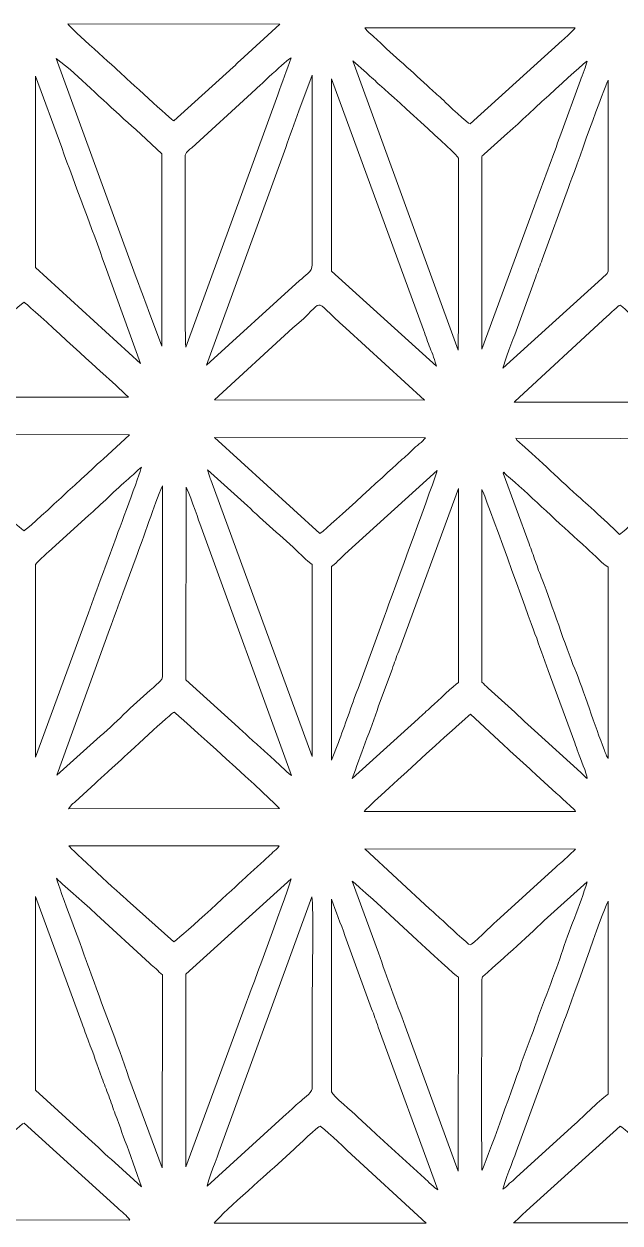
# Model space of a CAD drawing. Header units: inches. Extents: x -60.4 to -14.9, y -20.3 to 14.1.
# Drawn here: x -25.752 to -24.42, y -5.185 to -2.509 of the extents above; entities that cross this region are included whole.
import ezdxf

# ---------------------------------------------------------------- set-up
doc = ezdxf.new("R2010")
doc.units = ezdxf.units.IN
doc.header["$MEASUREMENT"] = 0
doc.layers.add('Master Desktop', color=7, linetype='Continuous', plot=False)

msp = doc.modelspace()

# ---------------------------------------------------------------- linework, layer by layer
at = {"layer": 'Master Desktop', "color": 5, "lineweight": 9}
for points, knots in [([(-25.2689, -2.5903), (-25.275, -2.5955), (-25.2788, -2.5997), (-25.2842, -2.6048), (-25.2842, -2.6048), (-25.2842, -2.6048), (-25.4174, -2.725), (-25.4174, -2.725), (-25.4174, -2.725), (-25.4191, -2.7249), (-25.5267, -2.6271), (-25.5361, -2.6178), (-25.5361, -2.6178), (-25.5429, -2.611), (-25.6476, -2.5186), (-25.6536, -2.5086), (-25.6536, -2.5086), (-25.6536, -2.5086), (-25.1801, -2.5087), (-25.1801, -2.5087), (-25.1801, -2.5087), (-25.1801, -2.5087), (-25.2689, -2.5903), (-25.2689, -2.5903)], [0, 0, 0, 0, 0.142857, 0.142857, 0.142857, 0.142857, 0.285714, 0.285714, 0.285714, 0.285714, 0.428571, 0.428571, 0.428571, 0.428571, 0.571429, 0.571429, 0.571429, 0.571429, 0.714286, 0.714286, 0.714286, 0.714286, 1, 1, 1, 1]), ([(-24.5201, -2.5173), (-24.5294, -2.5277), (-24.5396, -2.5367), (-24.5496, -2.5454), (-24.5496, -2.5454), (-24.5496, -2.5454), (-24.7552, -2.7318), (-24.7552, -2.7318), (-24.7552, -2.7318), (-24.7588, -2.732), (-24.8073, -2.6866), (-24.8142, -2.6795), (-24.8142, -2.6795), (-24.8242, -2.6692), (-24.8348, -2.6619), (-24.8443, -2.6525), (-24.8443, -2.6525), (-24.8801, -2.6175), (-24.9291, -2.5777), (-24.962, -2.5447), (-24.962, -2.5447), (-24.9683, -2.5384), (-24.9863, -2.5254), (-24.9903, -2.5171), (-24.9903, -2.5171), (-24.9903, -2.5171), (-24.5201, -2.5173), (-24.5201, -2.5173)], [0, 0, 0, 0, 0.125, 0.125, 0.125, 0.125, 0.25, 0.25, 0.25, 0.25, 0.375, 0.375, 0.375, 0.375, 0.5, 0.5, 0.5, 0.5, 0.625, 0.625, 0.625, 0.625, 0.75, 0.75, 0.75, 0.75, 1, 1, 1, 1]), ([(-25.4739, -3.1482), (-25.4835, -3.1211), (-25.4939, -3.0948), (-25.5031, -3.0683), (-25.5031, -3.0683), (-25.5031, -3.0683), (-25.6799, -2.5856), (-25.6799, -2.5856), (-25.6799, -2.5856), (-25.6799, -2.5856), (-25.6488, -2.6105), (-25.6488, -2.6105), (-25.6488, -2.6105), (-25.6017, -2.6527), (-25.548, -2.7044), (-25.502, -2.7442), (-25.502, -2.7442), (-25.502, -2.7442), (-25.4438, -2.7987), (-25.4438, -2.7987), (-25.4438, -2.7987), (-25.4438, -2.7987), (-25.4442, -3.228), (-25.4442, -3.228), (-25.4442, -3.228), (-25.4442, -3.228), (-25.4739, -3.1482), (-25.4739, -3.1482)], [0, 0, 0, 0, 0.125, 0.125, 0.125, 0.125, 0.25, 0.25, 0.25, 0.25, 0.375, 0.375, 0.375, 0.375, 0.5, 0.5, 0.5, 0.5, 0.625, 0.625, 0.625, 0.625, 0.75, 0.75, 0.75, 0.75, 1, 1, 1, 1]), ([(-25.3914, -2.8013), (-25.3889, -2.7923), (-25.3822, -2.7894), (-25.3772, -2.785), (-25.3772, -2.785), (-25.3772, -2.785), (-25.2439, -2.6633), (-25.2439, -2.6633), (-25.2439, -2.6633), (-25.2289, -2.6501), (-25.1643, -2.588), (-25.1552, -2.5839), (-25.1552, -2.5839), (-25.1644, -2.6124), (-25.1747, -2.6376), (-25.1849, -2.6664), (-25.1849, -2.6664), (-25.1849, -2.6664), (-25.3906, -3.2301), (-25.3906, -3.2301), (-25.3906, -3.2301), (-25.3927, -3.2007), (-25.3914, -2.8649), (-25.3914, -2.8065), (-25.3914, -2.8065), (-25.3914, -2.8065), (-25.3914, -2.8013), (-25.3914, -2.8013)], [0, 0, 0, 0, 0.125, 0.125, 0.125, 0.125, 0.25, 0.25, 0.25, 0.25, 0.375, 0.375, 0.375, 0.375, 0.5, 0.5, 0.5, 0.5, 0.625, 0.625, 0.625, 0.625, 0.75, 0.75, 0.75, 0.75, 1, 1, 1, 1]), ([(-25.0174, -2.5907), (-25.0174, -2.5907), (-24.987, -2.6178), (-24.987, -2.6178), (-24.987, -2.6178), (-24.982, -2.6228), (-24.9767, -2.627), (-24.9713, -2.6317), (-24.9713, -2.6317), (-24.9659, -2.6365), (-24.963, -2.64), (-24.957, -2.6451), (-24.957, -2.6451), (-24.9461, -2.6542), (-24.7824, -2.8012), (-24.7813, -2.8079), (-24.7813, -2.8079), (-24.7808, -2.8107), (-24.7802, -3.2122), (-24.7822, -3.2367), (-24.7822, -3.2367), (-24.7822, -3.2367), (-25.0174, -2.5907), (-25.0174, -2.5907)], [0, 0, 0, 0, 0.142857, 0.142857, 0.142857, 0.142857, 0.285714, 0.285714, 0.285714, 0.285714, 0.428571, 0.428571, 0.428571, 0.428571, 0.571429, 0.571429, 0.571429, 0.571429, 0.714286, 0.714286, 0.714286, 0.714286, 1, 1, 1, 1]), ([(-24.7289, -2.8105), (-24.7289, -2.8006), (-24.728, -2.8031), (-24.7234, -2.7989), (-24.7234, -2.7989), (-24.7234, -2.7989), (-24.6713, -2.7524), (-24.6713, -2.7524), (-24.6713, -2.7524), (-24.6525, -2.7358), (-24.5041, -2.5975), (-24.4938, -2.5913), (-24.4938, -2.5913), (-24.4959, -2.6021), (-24.5046, -2.6234), (-24.5083, -2.6337), (-24.5083, -2.6337), (-24.5083, -2.6337), (-24.5527, -2.7544), (-24.5527, -2.7544), (-24.5527, -2.7544), (-24.5709, -2.8068), (-24.5919, -2.8607), (-24.6111, -2.9145), (-24.6111, -2.9145), (-24.6111, -2.9145), (-24.7286, -3.2346), (-24.7286, -3.2346), (-24.7286, -3.2346), (-24.7286, -3.2346), (-24.7289, -2.8105), (-24.7289, -2.8105)], [0, 0, 0, 0, 0.111111, 0.111111, 0.111111, 0.111111, 0.222222, 0.222222, 0.222222, 0.222222, 0.333333, 0.333333, 0.333333, 0.333333, 0.444444, 0.444444, 0.444444, 0.444444, 0.555556, 0.555556, 0.555556, 0.555556, 0.666667, 0.666667, 0.666667, 0.666667, 0.777778, 0.777778, 0.777778, 0.777778, 1, 1, 1, 1]), ([(-25.1672, -2.7844), (-25.1575, -2.7576), (-25.1475, -2.7304), (-25.1376, -2.7026), (-25.1376, -2.7026), (-25.1376, -2.7026), (-25.1081, -2.6232), (-25.1081, -2.6232), (-25.1081, -2.6232), (-25.1081, -2.6232), (-25.1077, -3.0461), (-25.1077, -3.0461), (-25.1077, -3.0461), (-25.1077, -3.0621), (-25.1241, -3.0705), (-25.1361, -3.0811), (-25.1361, -3.0811), (-25.1361, -3.0811), (-25.3444, -3.2705), (-25.3444, -3.2705), (-25.3444, -3.2705), (-25.3444, -3.2705), (-25.1672, -2.7844), (-25.1672, -2.7844)], [0, 0, 0, 0, 0.142857, 0.142857, 0.142857, 0.142857, 0.285714, 0.285714, 0.285714, 0.285714, 0.428571, 0.428571, 0.428571, 0.428571, 0.571429, 0.571429, 0.571429, 0.571429, 0.714286, 0.714286, 0.714286, 0.714286, 1, 1, 1, 1]), ([(-25.7261, -2.6251), (-25.7261, -2.6251), (-25.6675, -2.7843), (-25.6675, -2.7843), (-25.6675, -2.7843), (-25.6371, -2.87), (-25.6001, -2.9645), (-25.5706, -3.0486), (-25.5706, -3.0486), (-25.5706, -3.0486), (-25.4916, -3.2664), (-25.4916, -3.2664), (-25.4916, -3.2664), (-25.4916, -3.2664), (-25.7263, -3.0524), (-25.7263, -3.0524), (-25.7263, -3.0524), (-25.7263, -3.0524), (-25.7261, -2.6251), (-25.7261, -2.6251)], [0, 0, 0, 0, 0.166667, 0.166667, 0.166667, 0.166667, 0.333333, 0.333333, 0.333333, 0.333333, 0.5, 0.5, 0.5, 0.5, 0.666667, 0.666667, 0.666667, 0.666667, 1, 1, 1, 1]), ([(-25.065, -2.631), (-25.065, -2.631), (-24.8593, -3.1916), (-24.8593, -3.1916), (-24.8593, -3.1916), (-24.8538, -3.2062), (-24.8499, -3.2189), (-24.8444, -3.2324), (-24.8444, -3.2324), (-24.8403, -3.2424), (-24.8326, -3.2622), (-24.8303, -3.2725), (-24.8303, -3.2725), (-24.8303, -3.2725), (-25.065, -3.0606), (-25.065, -3.0606), (-25.065, -3.0606), (-25.065, -3.0606), (-25.065, -2.631), (-25.065, -2.631)], [0, 0, 0, 0, 0.166667, 0.166667, 0.166667, 0.166667, 0.333333, 0.333333, 0.333333, 0.333333, 0.5, 0.5, 0.5, 0.5, 0.666667, 0.666667, 0.666667, 0.666667, 1, 1, 1, 1]), ([(-24.682, -3.2772), (-24.6788, -3.2623), (-24.6591, -3.2129), (-24.6526, -3.1942), (-24.6526, -3.1942), (-24.6526, -3.1942), (-24.6085, -3.0732), (-24.6085, -3.0732), (-24.6085, -3.0732), (-24.6037, -3.0596), (-24.5991, -3.0482), (-24.5941, -3.0342), (-24.5941, -3.0342), (-24.5941, -3.0342), (-24.5357, -2.8739), (-24.5357, -2.8739), (-24.5357, -2.8739), (-24.5194, -2.8331), (-24.4554, -2.6472), (-24.4464, -2.6339), (-24.4464, -2.6339), (-24.4464, -2.6339), (-24.4464, -3.0604), (-24.4464, -3.0604), (-24.4464, -3.0604), (-24.4493, -3.068), (-24.4562, -3.0719), (-24.4612, -3.0768), (-24.4612, -3.0768), (-24.4612, -3.0768), (-24.682, -3.2772), (-24.682, -3.2772)], [0, 0, 0, 0, 0.111111, 0.111111, 0.111111, 0.111111, 0.222222, 0.222222, 0.222222, 0.222222, 0.333333, 0.333333, 0.333333, 0.333333, 0.444444, 0.444444, 0.444444, 0.444444, 0.555556, 0.555556, 0.555556, 0.555556, 0.666667, 0.666667, 0.666667, 0.666667, 0.777778, 0.777778, 0.777778, 0.777778, 1, 1, 1, 1]), ([(-25.9851, -3.3419), (-25.9766, -3.3323), (-25.9661, -3.3232), (-25.9556, -3.3137), (-25.9556, -3.3137), (-25.937, -3.2969), (-25.756, -3.1297), (-25.7518, -3.1299), (-25.7518, -3.1299), (-25.7477, -3.1301), (-25.6014, -3.2667), (-25.5759, -3.2889), (-25.5759, -3.2889), (-25.5563, -3.306), (-25.5371, -3.3236), (-25.5186, -3.3419), (-25.5186, -3.3419), (-25.5186, -3.3419), (-25.9851, -3.3419), (-25.9851, -3.3419)], [0, 0, 0, 0, 0.166667, 0.166667, 0.166667, 0.166667, 0.333333, 0.333333, 0.333333, 0.333333, 0.5, 0.5, 0.5, 0.5, 0.666667, 0.666667, 0.666667, 0.666667, 1, 1, 1, 1]), ([(-25.151, -3.1871), (-25.0717, -3.123), (-25.1161, -3.1151), (-25.0329, -3.1877), (-25.0329, -3.1877), (-25.0329, -3.1877), (-24.8574, -3.3485), (-24.8574, -3.3485), (-24.8574, -3.3485), (-24.8574, -3.3485), (-25.3266, -3.3478), (-25.3266, -3.3478), (-25.3266, -3.3478), (-25.3266, -3.3478), (-25.151, -3.1871), (-25.151, -3.1871)], [0, 0, 0, 0, 0.2, 0.2, 0.2, 0.2, 0.4, 0.4, 0.4, 0.4, 0.6, 0.6, 0.6, 0.6, 1, 1, 1, 1]), ([(-24.6564, -3.3526), (-24.6561, -3.352), (-24.6556, -3.3514), (-24.6554, -3.351), (-24.6554, -3.351), (-24.6554, -3.351), (-24.4488, -3.1607), (-24.4488, -3.1607), (-24.4488, -3.1607), (-24.4435, -3.1559), (-24.4235, -3.1361), (-24.4197, -3.1365), (-24.4197, -3.1365), (-24.4164, -3.1369), (-24.3146, -3.2312), (-24.3019, -3.2431), (-24.3019, -3.2431), (-24.2913, -3.2529), (-24.2821, -3.2599), (-24.2718, -3.2702), (-24.2718, -3.2702), (-24.2718, -3.2702), (-24.1851, -3.351), (-24.1851, -3.351), (-24.1851, -3.351), (-24.1849, -3.3505), (-24.1843, -3.352), (-24.1835, -3.3526), (-24.1835, -3.3526), (-24.1835, -3.3526), (-24.6564, -3.3526), (-24.6564, -3.3526)], [0, 0, 0, 0, 0.111111, 0.111111, 0.111111, 0.111111, 0.222222, 0.222222, 0.222222, 0.222222, 0.333333, 0.333333, 0.333333, 0.333333, 0.444444, 0.444444, 0.444444, 0.444444, 0.555556, 0.555556, 0.555556, 0.555556, 0.666667, 0.666667, 0.666667, 0.666667, 0.777778, 0.777778, 0.777778, 0.777778, 1, 1, 1, 1]), ([(-25.575, -3.4799), (-25.5948, -3.4966), (-25.747, -3.6398), (-25.7516, -3.6398), (-25.7516, -3.6398), (-25.7558, -3.6398), (-25.8564, -3.5457), (-25.8705, -3.533), (-25.8705, -3.533), (-25.8903, -3.5154), (-25.9094, -3.498), (-25.9295, -3.4795), (-25.9295, -3.4795), (-25.9394, -3.4704), (-25.9489, -3.4619), (-25.9593, -3.4518), (-25.9593, -3.4518), (-25.9674, -3.4439), (-25.9812, -3.4347), (-25.9877, -3.425), (-25.9877, -3.425), (-25.9877, -3.425), (-25.516, -3.4261), (-25.516, -3.4261), (-25.516, -3.4261), (-25.516, -3.4261), (-25.575, -3.4799), (-25.575, -3.4799)], [0, 0, 0, 0, 0.125, 0.125, 0.125, 0.125, 0.25, 0.25, 0.25, 0.25, 0.375, 0.375, 0.375, 0.375, 0.5, 0.5, 0.5, 0.5, 0.625, 0.625, 0.625, 0.625, 0.75, 0.75, 0.75, 0.75, 1, 1, 1, 1]), ([(-24.8548, -3.4321), (-24.8615, -3.4416), (-24.8759, -3.451), (-24.8842, -3.4594), (-24.8842, -3.4594), (-24.8941, -3.4693), (-24.9041, -3.478), (-24.9141, -3.4869), (-24.9141, -3.4869), (-24.9392, -3.5096), (-25.0872, -3.6464), (-25.0909, -3.6464), (-25.0909, -3.6464), (-25.0909, -3.6464), (-25.3266, -3.4315), (-25.3266, -3.4315), (-25.3266, -3.4315), (-25.3266, -3.4315), (-24.8548, -3.4321), (-24.8548, -3.4321)], [0, 0, 0, 0, 0.166667, 0.166667, 0.166667, 0.166667, 0.333333, 0.333333, 0.333333, 0.333333, 0.5, 0.5, 0.5, 0.5, 0.666667, 0.666667, 0.666667, 0.666667, 1, 1, 1, 1]), ([(-24.4216, -3.6486), (-24.4253, -3.6422), (-24.499, -3.5757), (-24.5086, -3.5673), (-24.5086, -3.5673), (-24.551, -3.5304), (-24.6011, -3.4802), (-24.6399, -3.4476), (-24.6399, -3.4476), (-24.6448, -3.4435), (-24.6486, -3.4405), (-24.6533, -3.4335), (-24.6533, -3.4335), (-24.6533, -3.4335), (-24.1869, -3.4347), (-24.1869, -3.4347), (-24.1869, -3.4347), (-24.1869, -3.4347), (-24.3917, -3.6222), (-24.3917, -3.6222), (-24.3917, -3.6222), (-24.3998, -3.6299), (-24.4136, -3.6435), (-24.4216, -3.6486)], [0, 0, 0, 0, 0.142857, 0.142857, 0.142857, 0.142857, 0.285714, 0.285714, 0.285714, 0.285714, 0.428571, 0.428571, 0.428571, 0.428571, 0.571429, 0.571429, 0.571429, 0.571429, 0.714286, 0.714286, 0.714286, 0.714286, 1, 1, 1, 1]), ([(-25.7263, -3.7149), (-25.7176, -3.7051), (-25.7066, -3.6962), (-25.6968, -3.6867), (-25.6968, -3.6867), (-25.6968, -3.6867), (-25.6079, -3.6057), (-25.6079, -3.6057), (-25.6079, -3.6057), (-25.5808, -3.5828), (-25.5461, -3.5475), (-25.518, -3.5237), (-25.518, -3.5237), (-25.5085, -3.5156), (-25.4989, -3.5054), (-25.4896, -3.4981), (-25.4896, -3.4981), (-25.4915, -3.5096), (-25.543, -3.6461), (-25.5484, -3.6611), (-25.5484, -3.6611), (-25.5678, -3.715), (-25.5877, -3.7671), (-25.6074, -3.8229), (-25.6074, -3.8229), (-25.6074, -3.8229), (-25.7263, -4.1454), (-25.7263, -4.1454), (-25.7263, -4.1454), (-25.7263, -4.1454), (-25.7263, -3.7149), (-25.7263, -3.7149)], [0, 0, 0, 0, 0.111111, 0.111111, 0.111111, 0.111111, 0.222222, 0.222222, 0.222222, 0.222222, 0.333333, 0.333333, 0.333333, 0.333333, 0.444444, 0.444444, 0.444444, 0.444444, 0.555556, 0.555556, 0.555556, 0.555556, 0.666667, 0.666667, 0.666667, 0.666667, 0.777778, 0.777778, 0.777778, 0.777778, 1, 1, 1, 1]), ([(-25.1368, -3.6899), (-25.1284, -3.6979), (-25.1155, -3.7107), (-25.1077, -3.7151), (-25.1077, -3.7151), (-25.1077, -3.7151), (-25.1082, -4.1439), (-25.1082, -4.1439), (-25.1082, -4.1439), (-25.1082, -4.1439), (-25.3346, -3.5259), (-25.3346, -3.5259), (-25.3346, -3.5259), (-25.3359, -3.522), (-25.3371, -3.5189), (-25.3381, -3.5161), (-25.3381, -3.5161), (-25.3381, -3.5161), (-25.3415, -3.5039), (-25.3415, -3.5039), (-25.3415, -3.5039), (-25.3415, -3.5039), (-25.2525, -3.5842), (-25.2525, -3.5842), (-25.2525, -3.5842), (-25.2194, -3.6169), (-25.1729, -3.6551), (-25.1368, -3.6899)], [0, 0, 0, 0, 0.125, 0.125, 0.125, 0.125, 0.25, 0.25, 0.25, 0.25, 0.375, 0.375, 0.375, 0.375, 0.5, 0.5, 0.5, 0.5, 0.625, 0.625, 0.625, 0.625, 0.75, 0.75, 0.75, 0.75, 1, 1, 1, 1]), ([(-25.0649, -3.7196), (-25.0587, -3.7166), (-25.0422, -3.6989), (-25.035, -3.6925), (-25.035, -3.6925), (-25.035, -3.6925), (-24.8286, -3.5052), (-24.8286, -3.5052), (-24.8286, -3.5052), (-24.8325, -3.5211), (-24.9297, -3.7829), (-24.9463, -3.8303), (-24.9463, -3.8303), (-24.9463, -3.8303), (-25.0055, -3.9918), (-25.0055, -3.9918), (-25.0055, -3.9918), (-25.0205, -4.03), (-25.0351, -4.0763), (-25.0495, -4.1128), (-25.0495, -4.1128), (-25.0495, -4.1128), (-25.065, -4.1518), (-25.065, -4.1518), (-25.065, -4.1518), (-25.065, -4.1518), (-25.0649, -3.7196), (-25.0649, -3.7196)], [0, 0, 0, 0, 0.125, 0.125, 0.125, 0.125, 0.25, 0.25, 0.25, 0.25, 0.375, 0.375, 0.375, 0.375, 0.5, 0.5, 0.5, 0.5, 0.625, 0.625, 0.625, 0.625, 0.75, 0.75, 0.75, 0.75, 1, 1, 1, 1]), ([(-24.6234, -3.669), (-24.6234, -3.669), (-24.6816, -3.5111), (-24.6816, -3.5111), (-24.6816, -3.5111), (-24.6816, -3.5111), (-24.68, -3.5092), (-24.68, -3.5092), (-24.68, -3.5092), (-24.6756, -3.5143), (-24.6708, -3.5181), (-24.6648, -3.5232), (-24.6648, -3.5232), (-24.6136, -3.5678), (-24.5571, -3.6234), (-24.5046, -3.6694), (-24.5046, -3.6694), (-24.4946, -3.6782), (-24.486, -3.6873), (-24.476, -3.6962), (-24.476, -3.6962), (-24.4685, -3.7028), (-24.4541, -3.7179), (-24.4464, -3.7209), (-24.4464, -3.7209), (-24.4464, -3.7209), (-24.4465, -4.1485), (-24.4465, -4.1485), (-24.4465, -4.1485), (-24.4468, -4.1481), (-24.4473, -4.1474), (-24.4475, -4.1471), (-24.4475, -4.1471), (-24.4475, -4.1471), (-24.4502, -4.1425), (-24.4502, -4.1425), (-24.4502, -4.1425), (-24.4515, -4.1399), (-24.4509, -4.1407), (-24.4521, -4.1377), (-24.4521, -4.1377), (-24.4537, -4.1334), (-24.454, -4.1327), (-24.4558, -4.1281), (-24.4558, -4.1281), (-24.4751, -4.0797), (-24.5026, -3.9941), (-24.5213, -3.9482), (-24.5213, -3.9482), (-24.5424, -3.8968), (-24.5716, -3.8069), (-24.5942, -3.749), (-24.5942, -3.749), (-24.5998, -3.7347), (-24.6046, -3.7216), (-24.6091, -3.7083), (-24.6091, -3.7083), (-24.6141, -3.6939), (-24.6186, -3.6826), (-24.6234, -3.669)], [0, 0, 0, 0, 0.0625, 0.0625, 0.0625, 0.0625, 0.125, 0.125, 0.125, 0.125, 0.1875, 0.1875, 0.1875, 0.1875, 0.25, 0.25, 0.25, 0.25, 0.3125, 0.3125, 0.3125, 0.3125, 0.375, 0.375, 0.375, 0.375, 0.4375, 0.4375, 0.4375, 0.4375, 0.5, 0.5, 0.5, 0.5, 0.5625, 0.5625, 0.5625, 0.5625, 0.625, 0.625, 0.625, 0.625, 0.6875, 0.6875, 0.6875, 0.6875, 0.75, 0.75, 0.75, 0.75, 0.8125, 0.8125, 0.8125, 0.8125, 0.875, 0.875, 0.875, 0.875, 1, 1, 1, 1]), ([(-25.5607, -3.8607), (-25.5515, -3.8332), (-25.5408, -3.8069), (-25.5309, -3.779), (-25.5309, -3.779), (-25.5309, -3.779), (-25.5016, -3.6989), (-25.5016, -3.6989), (-25.5016, -3.6989), (-25.4845, -3.6568), (-25.461, -3.5812), (-25.4427, -3.5396), (-25.4427, -3.5396), (-25.4427, -3.5396), (-25.4426, -3.9661), (-25.4426, -3.9661), (-25.4426, -3.9661), (-25.4426, -3.9739), (-25.4508, -3.9785), (-25.4556, -3.983), (-25.4556, -3.983), (-25.4609, -3.9881), (-25.4645, -3.9912), (-25.4702, -3.9961), (-25.4702, -3.9961), (-25.5093, -4.0301), (-25.5488, -4.0703), (-25.5888, -4.1049), (-25.5888, -4.1049), (-25.5888, -4.1049), (-25.6788, -4.1854), (-25.6788, -4.1854), (-25.6788, -4.1854), (-25.6788, -4.1854), (-25.5607, -3.8607), (-25.5607, -3.8607)], [0, 0, 0, 0, 0.1, 0.1, 0.1, 0.1, 0.2, 0.2, 0.2, 0.2, 0.3, 0.3, 0.3, 0.3, 0.4, 0.4, 0.4, 0.4, 0.5, 0.5, 0.5, 0.5, 0.6, 0.6, 0.6, 0.6, 0.7, 0.7, 0.7, 0.7, 0.8, 0.8, 0.8, 0.8, 1, 1, 1, 1]), ([(-25.3899, -3.5428), (-25.3852, -3.5491), (-25.3639, -3.6098), (-25.3591, -3.6239), (-25.3591, -3.6239), (-25.3591, -3.6239), (-25.1541, -4.1865), (-25.1541, -4.1865), (-25.1541, -4.1865), (-25.1678, -4.1767), (-25.1862, -4.1568), (-25.1988, -4.1461), (-25.1988, -4.1461), (-25.2046, -4.1412), (-25.208, -4.1384), (-25.2134, -4.1331), (-25.2134, -4.1331), (-25.2241, -4.1227), (-25.2332, -4.1153), (-25.2435, -4.106), (-25.2435, -4.106), (-25.2534, -4.0969), (-25.2623, -4.0883), (-25.2724, -4.0794), (-25.2724, -4.0794), (-25.2724, -4.0794), (-25.3902, -3.9728), (-25.3902, -3.9728), (-25.3902, -3.9728), (-25.3902, -3.9728), (-25.3899, -3.5428), (-25.3899, -3.5428)], [0, 0, 0, 0, 0.111111, 0.111111, 0.111111, 0.111111, 0.222222, 0.222222, 0.222222, 0.222222, 0.333333, 0.333333, 0.333333, 0.333333, 0.444444, 0.444444, 0.444444, 0.444444, 0.555556, 0.555556, 0.555556, 0.555556, 0.666667, 0.666667, 0.666667, 0.666667, 0.777778, 0.777778, 0.777778, 0.777778, 1, 1, 1, 1]), ([(-25.0185, -4.193), (-25.0005, -4.1426), (-24.9785, -4.0854), (-24.9595, -4.031), (-24.9595, -4.031), (-24.9595, -4.031), (-24.9296, -3.9494), (-24.9296, -3.9494), (-24.9296, -3.9494), (-24.9243, -3.9346), (-24.9201, -3.922), (-24.9147, -3.9086), (-24.9147, -3.9086), (-24.9147, -3.9086), (-24.7813, -3.5457), (-24.7813, -3.5457), (-24.7813, -3.5457), (-24.7813, -3.5457), (-24.7813, -3.9786), (-24.7813, -3.9786), (-24.7813, -3.9786), (-24.7913, -3.9849), (-24.8277, -4.0206), (-24.8413, -4.0324), (-24.8413, -4.0324), (-24.8522, -4.0419), (-24.8614, -4.0507), (-24.8712, -4.0597), (-24.8712, -4.0597), (-24.8712, -4.0597), (-25.0185, -4.193), (-25.0185, -4.193)], [0, 0, 0, 0, 0.111111, 0.111111, 0.111111, 0.111111, 0.222222, 0.222222, 0.222222, 0.222222, 0.333333, 0.333333, 0.333333, 0.333333, 0.444444, 0.444444, 0.444444, 0.444444, 0.555556, 0.555556, 0.555556, 0.555556, 0.666667, 0.666667, 0.666667, 0.666667, 0.777778, 0.777778, 0.777778, 0.777778, 1, 1, 1, 1]), ([(-24.7287, -3.5478), (-24.7232, -3.557), (-24.6222, -3.8383), (-24.6102, -3.8697), (-24.6102, -3.8697), (-24.6, -3.8963), (-24.5911, -3.9247), (-24.5808, -3.9519), (-24.5808, -3.9519), (-24.5808, -3.9519), (-24.5213, -4.1131), (-24.5213, -4.1131), (-24.5213, -4.1131), (-24.5187, -4.1206), (-24.5166, -4.1273), (-24.5139, -4.1349), (-24.5139, -4.1349), (-24.5087, -4.1494), (-24.495, -4.1808), (-24.4933, -4.1933), (-24.4933, -4.1933), (-24.4983, -4.1899), (-24.5026, -4.1845), (-24.508, -4.1797), (-24.508, -4.1797), (-24.508, -4.1797), (-24.6114, -4.0855), (-24.6114, -4.0855), (-24.6114, -4.0855), (-24.6318, -4.0679), (-24.6502, -4.0493), (-24.6704, -4.0318), (-24.6704, -4.0318), (-24.6704, -4.0318), (-24.7149, -3.9915), (-24.7149, -3.9915), (-24.7149, -3.9915), (-24.7208, -3.9865), (-24.7234, -3.9822), (-24.7289, -3.9782), (-24.7289, -3.9782), (-24.7289, -3.9782), (-24.7287, -3.5478), (-24.7287, -3.5478)], [0, 0, 0, 0, 0.083333, 0.083333, 0.083333, 0.083333, 0.166667, 0.166667, 0.166667, 0.166667, 0.25, 0.25, 0.25, 0.25, 0.333333, 0.333333, 0.333333, 0.333333, 0.416667, 0.416667, 0.416667, 0.416667, 0.5, 0.5, 0.5, 0.5, 0.583333, 0.583333, 0.583333, 0.583333, 0.666667, 0.666667, 0.666667, 0.666667, 0.75, 0.75, 0.75, 0.75, 0.833333, 0.833333, 0.833333, 0.833333, 1, 1, 1, 1]), ([(-25.6447, -4.2508), (-25.6418, -4.2483), (-25.64, -4.2472), (-25.6373, -4.2448), (-25.6373, -4.2448), (-25.6373, -4.2448), (-25.5929, -4.2042), (-25.5929, -4.2042), (-25.5929, -4.2042), (-25.5826, -4.1941), (-25.5731, -4.1857), (-25.5629, -4.1768), (-25.5629, -4.1768), (-25.5629, -4.1768), (-25.5339, -4.1505), (-25.5339, -4.1505), (-25.5339, -4.1505), (-25.5273, -4.144), (-25.4197, -4.0441), (-25.4161, -4.0446), (-25.4161, -4.0446), (-25.4154, -4.0447), (-25.1867, -4.2507), (-25.1808, -4.2599), (-25.1808, -4.2599), (-25.1808, -4.2599), (-25.6526, -4.2604), (-25.6526, -4.2604), (-25.6526, -4.2604), (-25.6526, -4.2604), (-25.6447, -4.2508), (-25.6447, -4.2508)], [0, 0, 0, 0, 0.111111, 0.111111, 0.111111, 0.111111, 0.222222, 0.222222, 0.222222, 0.222222, 0.333333, 0.333333, 0.333333, 0.333333, 0.444444, 0.444444, 0.444444, 0.444444, 0.555556, 0.555556, 0.555556, 0.555556, 0.666667, 0.666667, 0.666667, 0.666667, 0.777778, 0.777778, 0.777778, 0.777778, 1, 1, 1, 1]), ([(-24.9919, -4.2664), (-24.9853, -4.2573), (-24.7651, -4.0578), (-24.7541, -4.0495), (-24.7541, -4.0495), (-24.7541, -4.0495), (-24.6807, -4.1179), (-24.6807, -4.1179), (-24.6807, -4.1179), (-24.6745, -4.1235), (-24.6719, -4.1252), (-24.6662, -4.1309), (-24.6662, -4.1309), (-24.6662, -4.1309), (-24.6219, -4.1716), (-24.6219, -4.1716), (-24.6219, -4.1716), (-24.6168, -4.1768), (-24.6126, -4.18), (-24.6073, -4.1847), (-24.6073, -4.1847), (-24.6073, -4.1847), (-24.563, -4.2255), (-24.563, -4.2255), (-24.563, -4.2255), (-24.5582, -4.2297), (-24.5533, -4.2339), (-24.5484, -4.2384), (-24.5484, -4.2384), (-24.5484, -4.2384), (-24.5225, -4.2622), (-24.5225, -4.2622), (-24.5225, -4.2622), (-24.5199, -4.2656), (-24.5217, -4.2624), (-24.5198, -4.2669), (-24.5198, -4.2669), (-24.5198, -4.2669), (-24.9919, -4.2664), (-24.9919, -4.2664)], [0, 0, 0, 0, 0.090909, 0.090909, 0.090909, 0.090909, 0.181818, 0.181818, 0.181818, 0.181818, 0.272727, 0.272727, 0.272727, 0.272727, 0.363636, 0.363636, 0.363636, 0.363636, 0.454545, 0.454545, 0.454545, 0.454545, 0.545455, 0.545455, 0.545455, 0.545455, 0.636364, 0.636364, 0.636364, 0.636364, 0.727273, 0.727273, 0.727273, 0.727273, 0.818182, 0.818182, 0.818182, 0.818182, 1, 1, 1, 1]), ([(-25.1815, -4.3433), (-25.1905, -4.3549), (-25.2005, -4.3611), (-25.2101, -4.3712), (-25.2101, -4.3712), (-25.2193, -4.3807), (-25.2304, -4.3894), (-25.2402, -4.3983), (-25.2402, -4.3983), (-25.2502, -4.4075), (-25.2598, -4.4158), (-25.2701, -4.4259), (-25.2701, -4.4259), (-25.2842, -4.4396), (-25.4133, -4.5579), (-25.4172, -4.5575), (-25.4172, -4.5575), (-25.4172, -4.5575), (-25.521, -4.4647), (-25.521, -4.4647), (-25.521, -4.4647), (-25.5313, -4.4559), (-25.6485, -4.3497), (-25.6515, -4.3433), (-25.6515, -4.3433), (-25.6515, -4.3433), (-25.1815, -4.3433), (-25.1815, -4.3433)], [0, 0, 0, 0, 0.125, 0.125, 0.125, 0.125, 0.25, 0.25, 0.25, 0.25, 0.375, 0.375, 0.375, 0.375, 0.5, 0.5, 0.5, 0.5, 0.625, 0.625, 0.625, 0.625, 0.75, 0.75, 0.75, 0.75, 1, 1, 1, 1]), ([(-24.5482, -4.3772), (-24.5541, -4.383), (-24.5581, -4.3852), (-24.5638, -4.391), (-24.5638, -4.391), (-24.5638, -4.391), (-24.6962, -4.5117), (-24.6962, -4.5117), (-24.6962, -4.5117), (-24.7057, -4.5197), (-24.7507, -4.5645), (-24.7551, -4.5645), (-24.7551, -4.5645), (-24.7589, -4.5646), (-24.8078, -4.5178), (-24.8154, -4.5111), (-24.8154, -4.5111), (-24.8252, -4.5025), (-24.8351, -4.4932), (-24.8456, -4.484), (-24.8456, -4.484), (-24.8456, -4.484), (-24.9904, -4.3499), (-24.9904, -4.3499), (-24.9904, -4.3499), (-24.9904, -4.3499), (-24.5198, -4.3505), (-24.5198, -4.3505), (-24.5198, -4.3505), (-24.5198, -4.3505), (-24.5482, -4.3772), (-24.5482, -4.3772)], [0, 0, 0, 0, 0.111111, 0.111111, 0.111111, 0.111111, 0.222222, 0.222222, 0.222222, 0.222222, 0.333333, 0.333333, 0.333333, 0.333333, 0.444444, 0.444444, 0.444444, 0.444444, 0.555556, 0.555556, 0.555556, 0.555556, 0.666667, 0.666667, 0.666667, 0.666667, 0.777778, 0.777778, 0.777778, 0.777778, 1, 1, 1, 1]), ([(-25.4428, -5.0624), (-25.4428, -5.0624), (-25.5173, -4.8609), (-25.5173, -4.8609), (-25.5173, -4.8609), (-25.5424, -4.7866), (-25.5785, -4.6963), (-25.6061, -4.6175), (-25.6061, -4.6175), (-25.6189, -4.5811), (-25.6729, -4.4388), (-25.6793, -4.4156), (-25.6793, -4.4156), (-25.659, -4.4362), (-25.6128, -4.4744), (-25.59, -4.4965), (-25.59, -4.4965), (-25.59, -4.4965), (-25.4714, -4.6054), (-25.4714, -4.6054), (-25.4714, -4.6054), (-25.4658, -4.6107), (-25.4621, -4.6131), (-25.4567, -4.6182), (-25.4567, -4.6182), (-25.4513, -4.6232), (-25.4479, -4.6275), (-25.4426, -4.6316), (-25.4426, -4.6316), (-25.4426, -4.6316), (-25.4428, -5.0624), (-25.4428, -5.0624)], [0, 0, 0, 0, 0.111111, 0.111111, 0.111111, 0.111111, 0.222222, 0.222222, 0.222222, 0.222222, 0.333333, 0.333333, 0.333333, 0.333333, 0.444444, 0.444444, 0.444444, 0.444444, 0.555556, 0.555556, 0.555556, 0.555556, 0.666667, 0.666667, 0.666667, 0.666667, 0.777778, 0.777778, 0.777778, 0.777778, 1, 1, 1, 1]), ([(-25.1547, -4.4168), (-25.1571, -4.4287), (-25.2461, -4.6702), (-25.2576, -4.7005), (-25.2576, -4.7005), (-25.2576, -4.7005), (-25.3902, -5.0602), (-25.3902, -5.0602), (-25.3902, -5.0602), (-25.3902, -5.0602), (-25.3902, -4.6301), (-25.3902, -4.6301), (-25.3902, -4.6301), (-25.3902, -4.6301), (-25.1547, -4.4168), (-25.1547, -4.4168)], [0, 0, 0, 0, 0.2, 0.2, 0.2, 0.2, 0.4, 0.4, 0.4, 0.4, 0.6, 0.6, 0.6, 0.6, 1, 1, 1, 1]), ([(-25.0185, -4.4222), (-24.9922, -4.4416), (-24.792, -4.6317), (-24.7813, -4.6368), (-24.7813, -4.6368), (-24.7813, -4.6368), (-24.7819, -5.0694), (-24.7819, -5.0694), (-24.7819, -5.0694), (-24.7819, -5.0694), (-24.9003, -4.7458), (-24.9003, -4.7458), (-24.9003, -4.7458), (-24.9208, -4.691), (-24.9406, -4.6372), (-24.96, -4.5825), (-24.96, -4.5825), (-24.96, -4.5825), (-25.0185, -4.4222), (-25.0185, -4.4222)], [0, 0, 0, 0, 0.166667, 0.166667, 0.166667, 0.166667, 0.333333, 0.333333, 0.333333, 0.333333, 0.5, 0.5, 0.5, 0.5, 0.666667, 0.666667, 0.666667, 0.666667, 1, 1, 1, 1]), ([(-24.7289, -4.6426), (-24.7289, -4.6341), (-24.727, -4.6355), (-24.723, -4.6318), (-24.723, -4.6318), (-24.681, -4.5938), (-24.6182, -4.5391), (-24.5824, -4.5033), (-24.5824, -4.5033), (-24.5824, -4.5033), (-24.4933, -4.4239), (-24.4933, -4.4239), (-24.4933, -4.4239), (-24.5107, -4.4776), (-24.5338, -4.5319), (-24.5517, -4.5856), (-24.5517, -4.5856), (-24.5688, -4.637), (-24.5987, -4.7111), (-24.6184, -4.7686), (-24.6184, -4.7686), (-24.6184, -4.7686), (-24.6408, -4.8286), (-24.6408, -4.8286), (-24.6408, -4.8286), (-24.6462, -4.8449), (-24.724, -5.0613), (-24.7288, -5.0674), (-24.7288, -5.0674), (-24.7305, -4.9363), (-24.7289, -4.7768), (-24.7289, -4.6426)], [0, 0, 0, 0, 0.111111, 0.111111, 0.111111, 0.111111, 0.222222, 0.222222, 0.222222, 0.222222, 0.333333, 0.333333, 0.333333, 0.333333, 0.444444, 0.444444, 0.444444, 0.444444, 0.555556, 0.555556, 0.555556, 0.555556, 0.666667, 0.666667, 0.666667, 0.666667, 0.777778, 0.777778, 0.777778, 0.777778, 1, 1, 1, 1]), ([(-25.7263, -4.4565), (-25.7263, -4.4565), (-25.622, -4.7404), (-25.622, -4.7404), (-25.622, -4.7404), (-25.6176, -4.7529), (-25.6121, -4.7675), (-25.6076, -4.7794), (-25.6076, -4.7794), (-25.5969, -4.8079), (-25.588, -4.8324), (-25.5778, -4.8613), (-25.5778, -4.8613), (-25.5728, -4.8754), (-25.5682, -4.8868), (-25.5626, -4.9016), (-25.5626, -4.9016), (-25.5571, -4.9161), (-25.5532, -4.9288), (-25.5479, -4.9426), (-25.5479, -4.9426), (-25.5375, -4.9696), (-25.5283, -4.9968), (-25.5178, -5.024), (-25.5178, -5.024), (-25.5178, -5.024), (-25.4892, -5.1048), (-25.4892, -5.1048), (-25.4892, -5.1048), (-25.4892, -5.1048), (-25.5491, -5.0504), (-25.5491, -5.0504), (-25.5491, -5.0504), (-25.5688, -5.0332), (-25.5877, -5.015), (-25.6079, -4.9964), (-25.6079, -4.9964), (-25.6079, -4.9964), (-25.7263, -4.8886), (-25.7263, -4.8886), (-25.7263, -4.8886), (-25.7263, -4.8886), (-25.7263, -4.4565), (-25.7263, -4.4565)], [0, 0, 0, 0, 0.083333, 0.083333, 0.083333, 0.083333, 0.166667, 0.166667, 0.166667, 0.166667, 0.25, 0.25, 0.25, 0.25, 0.333333, 0.333333, 0.333333, 0.333333, 0.416667, 0.416667, 0.416667, 0.416667, 0.5, 0.5, 0.5, 0.5, 0.583333, 0.583333, 0.583333, 0.583333, 0.666667, 0.666667, 0.666667, 0.666667, 0.75, 0.75, 0.75, 0.75, 0.833333, 0.833333, 0.833333, 0.833333, 1, 1, 1, 1]), ([(-25.3429, -5.1029), (-25.3404, -5.0904), (-25.3198, -5.037), (-25.3135, -5.0193), (-25.3135, -5.0193), (-25.3135, -5.0193), (-25.1087, -4.4572), (-25.1087, -4.4572), (-25.1087, -4.4572), (-25.1046, -4.4828), (-25.1077, -4.6339), (-25.1077, -4.6721), (-25.1077, -4.6721), (-25.1077, -4.7434), (-25.1077, -4.8147), (-25.1077, -4.886), (-25.1077, -4.886), (-25.1103, -4.8956), (-25.1303, -4.9099), (-25.1365, -4.9154), (-25.1365, -4.9154), (-25.1456, -4.9235), (-25.1559, -4.9328), (-25.1655, -4.9416), (-25.1655, -4.9416), (-25.1655, -4.9416), (-25.3429, -5.1029), (-25.3429, -5.1029)], [0, 0, 0, 0, 0.125, 0.125, 0.125, 0.125, 0.25, 0.25, 0.25, 0.25, 0.375, 0.375, 0.375, 0.375, 0.5, 0.5, 0.5, 0.5, 0.625, 0.625, 0.625, 0.625, 0.75, 0.75, 0.75, 0.75, 1, 1, 1, 1]), ([(-25.0645, -4.4627), (-25.0551, -4.4897), (-25.0442, -4.517), (-25.0348, -4.5435), (-25.0348, -4.5435), (-25.0348, -4.5435), (-24.9752, -4.7069), (-24.9752, -4.7069), (-24.9752, -4.7069), (-24.9696, -4.7212), (-24.9658, -4.7329), (-24.9603, -4.7478), (-24.9603, -4.7478), (-24.9603, -4.7478), (-24.8276, -5.1109), (-24.8276, -5.1109), (-24.8276, -5.1109), (-24.8341, -5.1077), (-24.8501, -5.0916), (-24.8574, -5.0851), (-24.8574, -5.0851), (-24.8574, -5.0851), (-24.9473, -5.003), (-24.9473, -5.003), (-24.9473, -5.003), (-24.9569, -4.9946), (-24.9665, -4.9851), (-24.9773, -4.9757), (-24.9773, -4.9757), (-24.9773, -4.9757), (-25.0071, -4.9481), (-25.0071, -4.9481), (-25.0071, -4.9481), (-25.0165, -4.9385), (-25.0615, -4.9021), (-25.065, -4.8926), (-25.065, -4.8926), (-25.065, -4.8926), (-25.0645, -4.4627), (-25.0645, -4.4627)], [0, 0, 0, 0, 0.090909, 0.090909, 0.090909, 0.090909, 0.181818, 0.181818, 0.181818, 0.181818, 0.272727, 0.272727, 0.272727, 0.272727, 0.363636, 0.363636, 0.363636, 0.363636, 0.454545, 0.454545, 0.454545, 0.454545, 0.545455, 0.545455, 0.545455, 0.545455, 0.636364, 0.636364, 0.636364, 0.636364, 0.727273, 0.727273, 0.727273, 0.727273, 0.818182, 0.818182, 0.818182, 0.818182, 1, 1, 1, 1]), ([(-24.6817, -5.1098), (-24.6788, -5.0943), (-24.659, -5.0457), (-24.6524, -5.0267), (-24.6524, -5.0267), (-24.6524, -5.0267), (-24.5497, -4.7456), (-24.5497, -4.7456), (-24.5497, -4.7456), (-24.5328, -4.704), (-24.4571, -4.4866), (-24.4492, -4.4714), (-24.4492, -4.4714), (-24.4492, -4.4714), (-24.4474, -4.4681), (-24.4474, -4.4681), (-24.4474, -4.4681), (-24.4472, -4.4671), (-24.4467, -4.467), (-24.4464, -4.4665), (-24.4464, -4.4665), (-24.4464, -4.4665), (-24.4469, -4.8979), (-24.4469, -4.8979), (-24.4469, -4.8979), (-24.4576, -4.9037), (-24.5058, -4.9511), (-24.5208, -4.9642), (-24.5208, -4.9642), (-24.5208, -4.9642), (-24.6522, -5.0838), (-24.6522, -5.0838), (-24.6522, -5.0838), (-24.6573, -5.0888), (-24.6607, -5.0913), (-24.6668, -5.0967), (-24.6668, -5.0967), (-24.6719, -5.1011), (-24.6759, -5.1065), (-24.6817, -5.1098)], [0, 0, 0, 0, 0.090909, 0.090909, 0.090909, 0.090909, 0.181818, 0.181818, 0.181818, 0.181818, 0.272727, 0.272727, 0.272727, 0.272727, 0.363636, 0.363636, 0.363636, 0.363636, 0.454545, 0.454545, 0.454545, 0.454545, 0.545455, 0.545455, 0.545455, 0.545455, 0.636364, 0.636364, 0.636364, 0.636364, 0.727273, 0.727273, 0.727273, 0.727273, 0.818182, 0.818182, 0.818182, 0.818182, 1, 1, 1, 1]), ([(-25.9888, -5.1786), (-25.9501, -5.1428), (-25.7572, -4.9619), (-25.7517, -4.9622), (-25.7517, -4.9622), (-25.7517, -4.9622), (-25.543, -5.1516), (-25.543, -5.1516), (-25.543, -5.1516), (-25.5342, -5.1602), (-25.5216, -5.1683), (-25.5153, -5.1788), (-25.5153, -5.1788), (-25.5153, -5.1788), (-25.9888, -5.1786), (-25.9888, -5.1786)], [0, 0, 0, 0, 0.2, 0.2, 0.2, 0.2, 0.4, 0.4, 0.4, 0.4, 0.6, 0.6, 0.6, 0.6, 1, 1, 1, 1]), ([(-25.3272, -5.1854), (-25.3219, -5.1764), (-25.2056, -5.0719), (-25.193, -5.0611), (-25.193, -5.0611), (-25.193, -5.0611), (-25.1486, -5.0205), (-25.1486, -5.0205), (-25.1486, -5.0205), (-25.1405, -5.0132), (-25.0937, -4.9682), (-25.0898, -4.9689), (-25.0898, -4.9689), (-25.0881, -4.9692), (-25.0353, -5.0176), (-25.03, -5.0231), (-25.03, -5.0231), (-25.03, -5.0231), (-24.8537, -5.1854), (-24.8537, -5.1854), (-24.8537, -5.1854), (-24.8537, -5.1854), (-25.3272, -5.1854), (-25.3272, -5.1854)], [0, 0, 0, 0, 0.142857, 0.142857, 0.142857, 0.142857, 0.285714, 0.285714, 0.285714, 0.285714, 0.428571, 0.428571, 0.428571, 0.428571, 0.571429, 0.571429, 0.571429, 0.571429, 0.714286, 0.714286, 0.714286, 0.714286, 1, 1, 1, 1]), ([(-24.6579, -5.1846), (-24.6554, -5.1836), (-24.6348, -5.1633), (-24.6295, -5.1583), (-24.6295, -5.1583), (-24.6295, -5.1583), (-24.4197, -4.9692), (-24.4197, -4.9692), (-24.4197, -4.9692), (-24.412, -4.9702), (-24.2234, -5.1485), (-24.183, -5.1853), (-24.183, -5.1853), (-24.183, -5.1853), (-24.6579, -5.1846), (-24.6579, -5.1846)], [0, 0, 0, 0, 0.2, 0.2, 0.2, 0.2, 0.4, 0.4, 0.4, 0.4, 0.6, 0.6, 0.6, 0.6, 1, 1, 1, 1])]:
    msp.add_open_spline(points, degree=3, knots=knots, dxfattribs=at)

doc.saveas('drawing.dxf')
